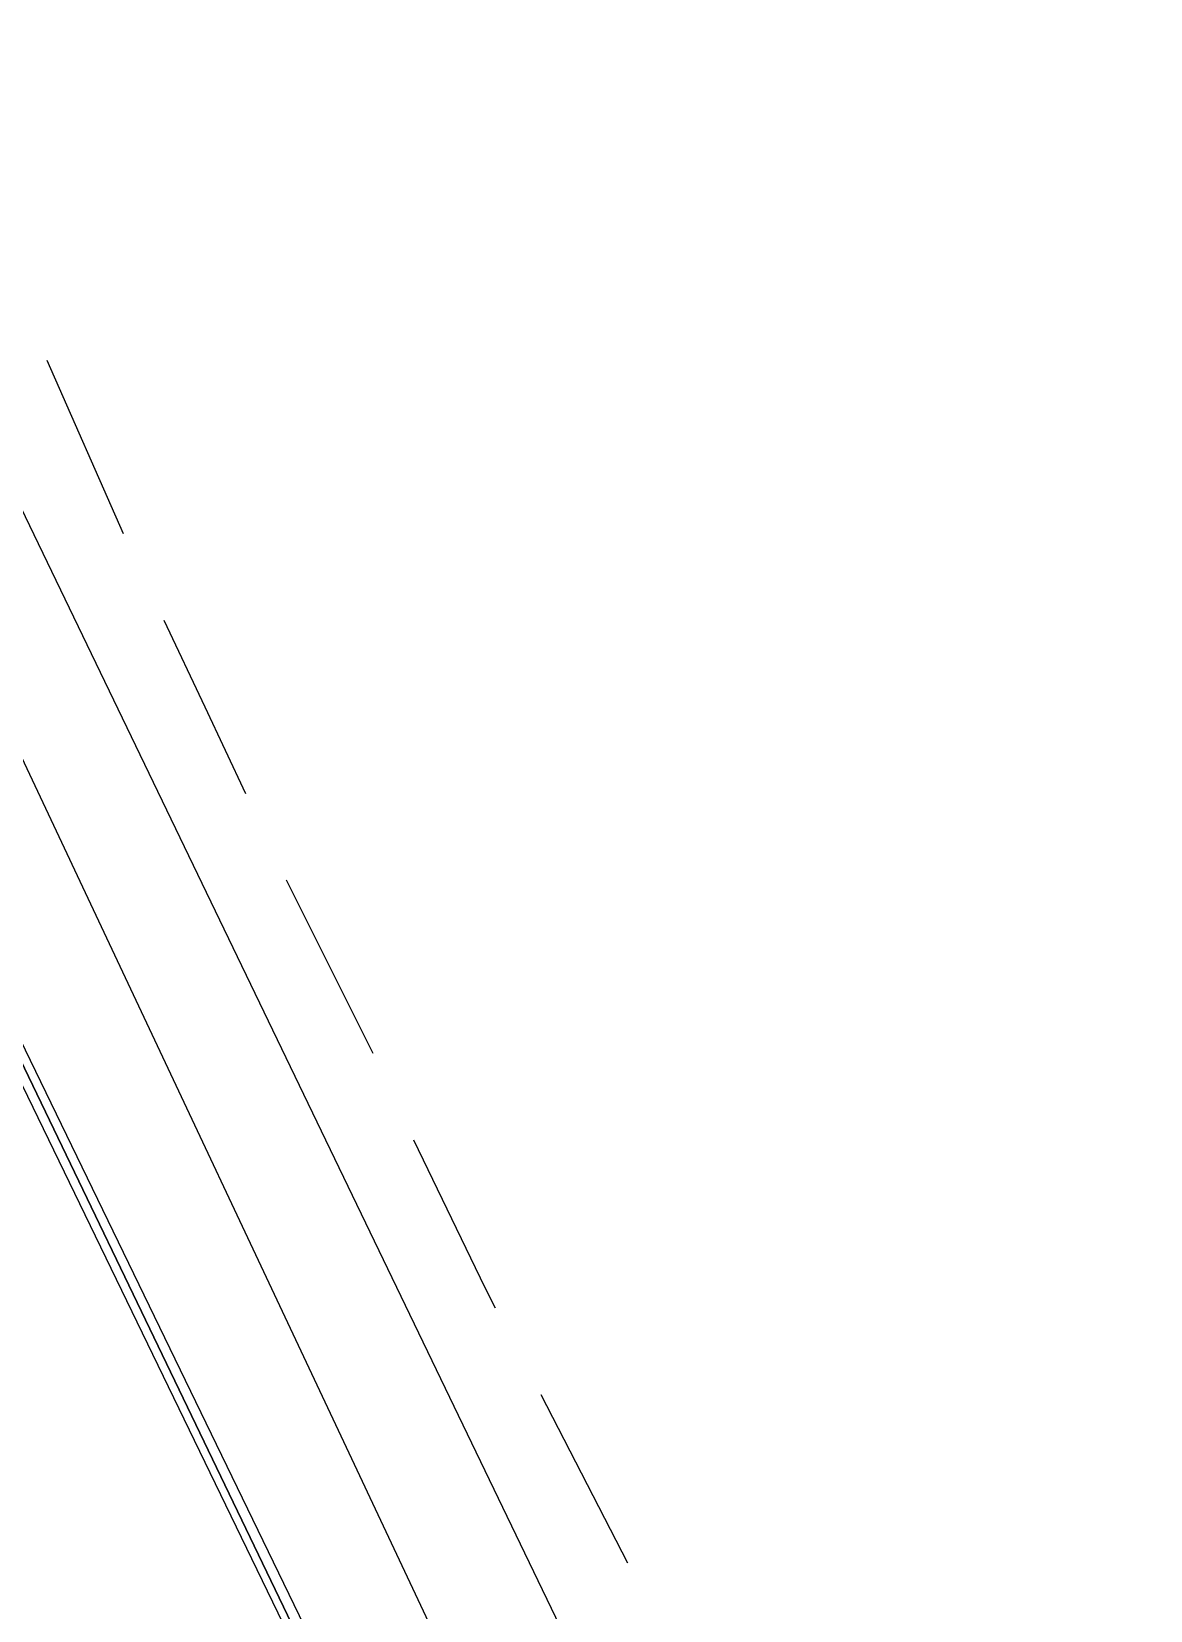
# Model space of a CAD drawing. Header units: feet. Extents: x -84 to 198, y -22 to 181.
# Drawn here: x 20.067 to 22.996, y 32.92 to 37.051 of the extents above; entities that cross this region are included whole.
import ezdxf

# ---------------------------------------------------------------- set-up
doc = ezdxf.new("R2010")
doc.units = ezdxf.units.FT
doc.layers.add('A-LINEA', color=7, linetype='CONTINUOUS')

msp = doc.modelspace()

# ---------------------------------------------------------------- linework, layer by layer
at = {"layer": 'A-LINEA'}
for p, q in [((17.1689, 41.2494), (22.9956, 28.8755)), ((17.1689, 41.2494), (22.9956, 28.8755)), ((20.1067, 36.1911), (20.3067, 35.7378)), ((20.1067, 36.1911), (20.3067, 35.7378)), ((20.0267, 35.8311), (21.64, 32.4844)), ((20.0267, 35.8311), (21.64, 32.4844)), ((20.7333, 34.8311), (20.96, 34.3778)), ((20.7333, 34.8311), (20.96, 34.3778)), ((21.4, 33.4844), (21.6267, 33.0444)), ((21.4, 33.4844), (21.6267, 33.0444))]:
    msp.add_line(p, q, dxfattribs=at)
for points in [[(19.3867, 35.6444), (21.1067, 32.0978), (21.12, 32.0978), (21.12, 32.1111), (19.4133, 35.6578), (19.4, 35.6578), (19.3867, 35.6578), (19.3867, 35.6444)], [(19.3867, 35.6444), (21.1067, 32.0978), (21.12, 32.0978), (21.12, 32.1111), (19.4133, 35.6578), (19.4, 35.6578), (19.3867, 35.6578), (19.3867, 35.6444)], [(19.4133, 35.6578), (21.12, 32.1111), (21.1333, 32.1111), (21.1467, 32.1244), (19.4267, 35.6711), (19.4133, 35.6578)], [(19.4133, 35.6578), (21.12, 32.1111), (21.1333, 32.1111), (21.1467, 32.1244), (19.4267, 35.6711), (19.4133, 35.6578)], [(20.4133, 35.5111), (20.52, 35.2844), (20.6267, 35.0578)], [(20.4133, 35.5111), (20.52, 35.2844), (20.6267, 35.0578)], [(21.0667, 34.1511), (21.2533, 33.7644), (21.28, 33.7111)], [(21.0667, 34.1511), (21.2533, 33.7644), (21.28, 33.7111)]]:
    msp.add_lwpolyline(points, dxfattribs=at)

doc.saveas('drawing.dxf')
